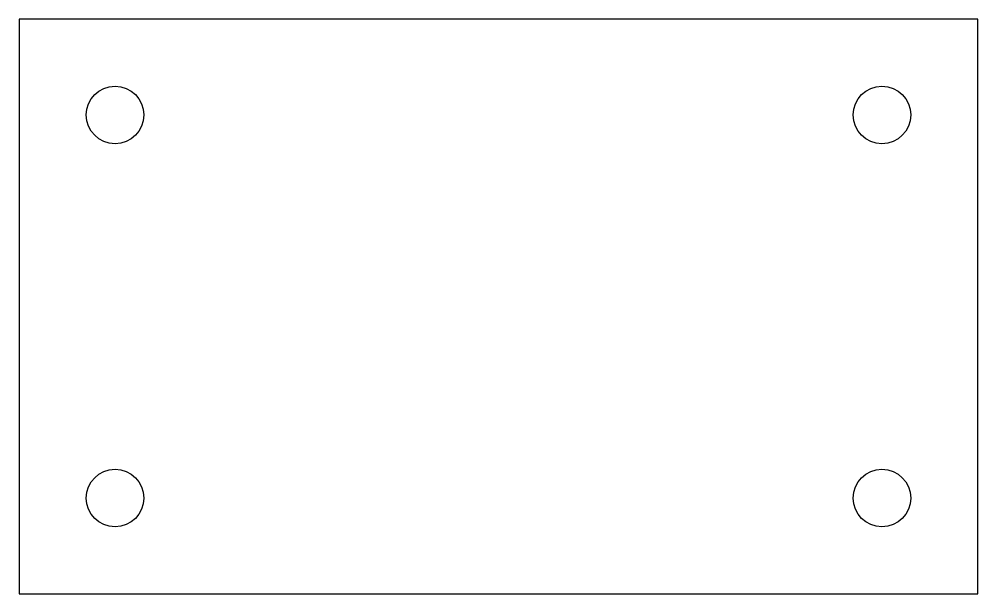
# Model space of a CAD drawing. Header units: millimetres. Extents: x 0 to 50, y 0 to 30.
import ezdxf

# ---------------------------------------------------------------- set-up
doc = ezdxf.new("R2010")
doc.units = ezdxf.units.MM

# ---------------------------------------------------------------- blocks, each defined once
blk = doc.blocks.new('HOLE')
blk.add_circle((0, 0), 1.5)

msp = doc.modelspace()

# ---------------------------------------------------------------- linework, layer by layer
at = {"layer": 'EDGE'}
msp.add_lwpolyline([(0, 0), (50, 0), (50, 30), (0, 30)], close=True, dxfattribs=at)

# ---------------------------------------------------------------- block references
for p in [(5, 25), (45, 25), (5, 5), (45, 5)]:
    msp.add_blockref('HOLE', p, dxfattribs=at)

doc.saveas('drawing.dxf')
